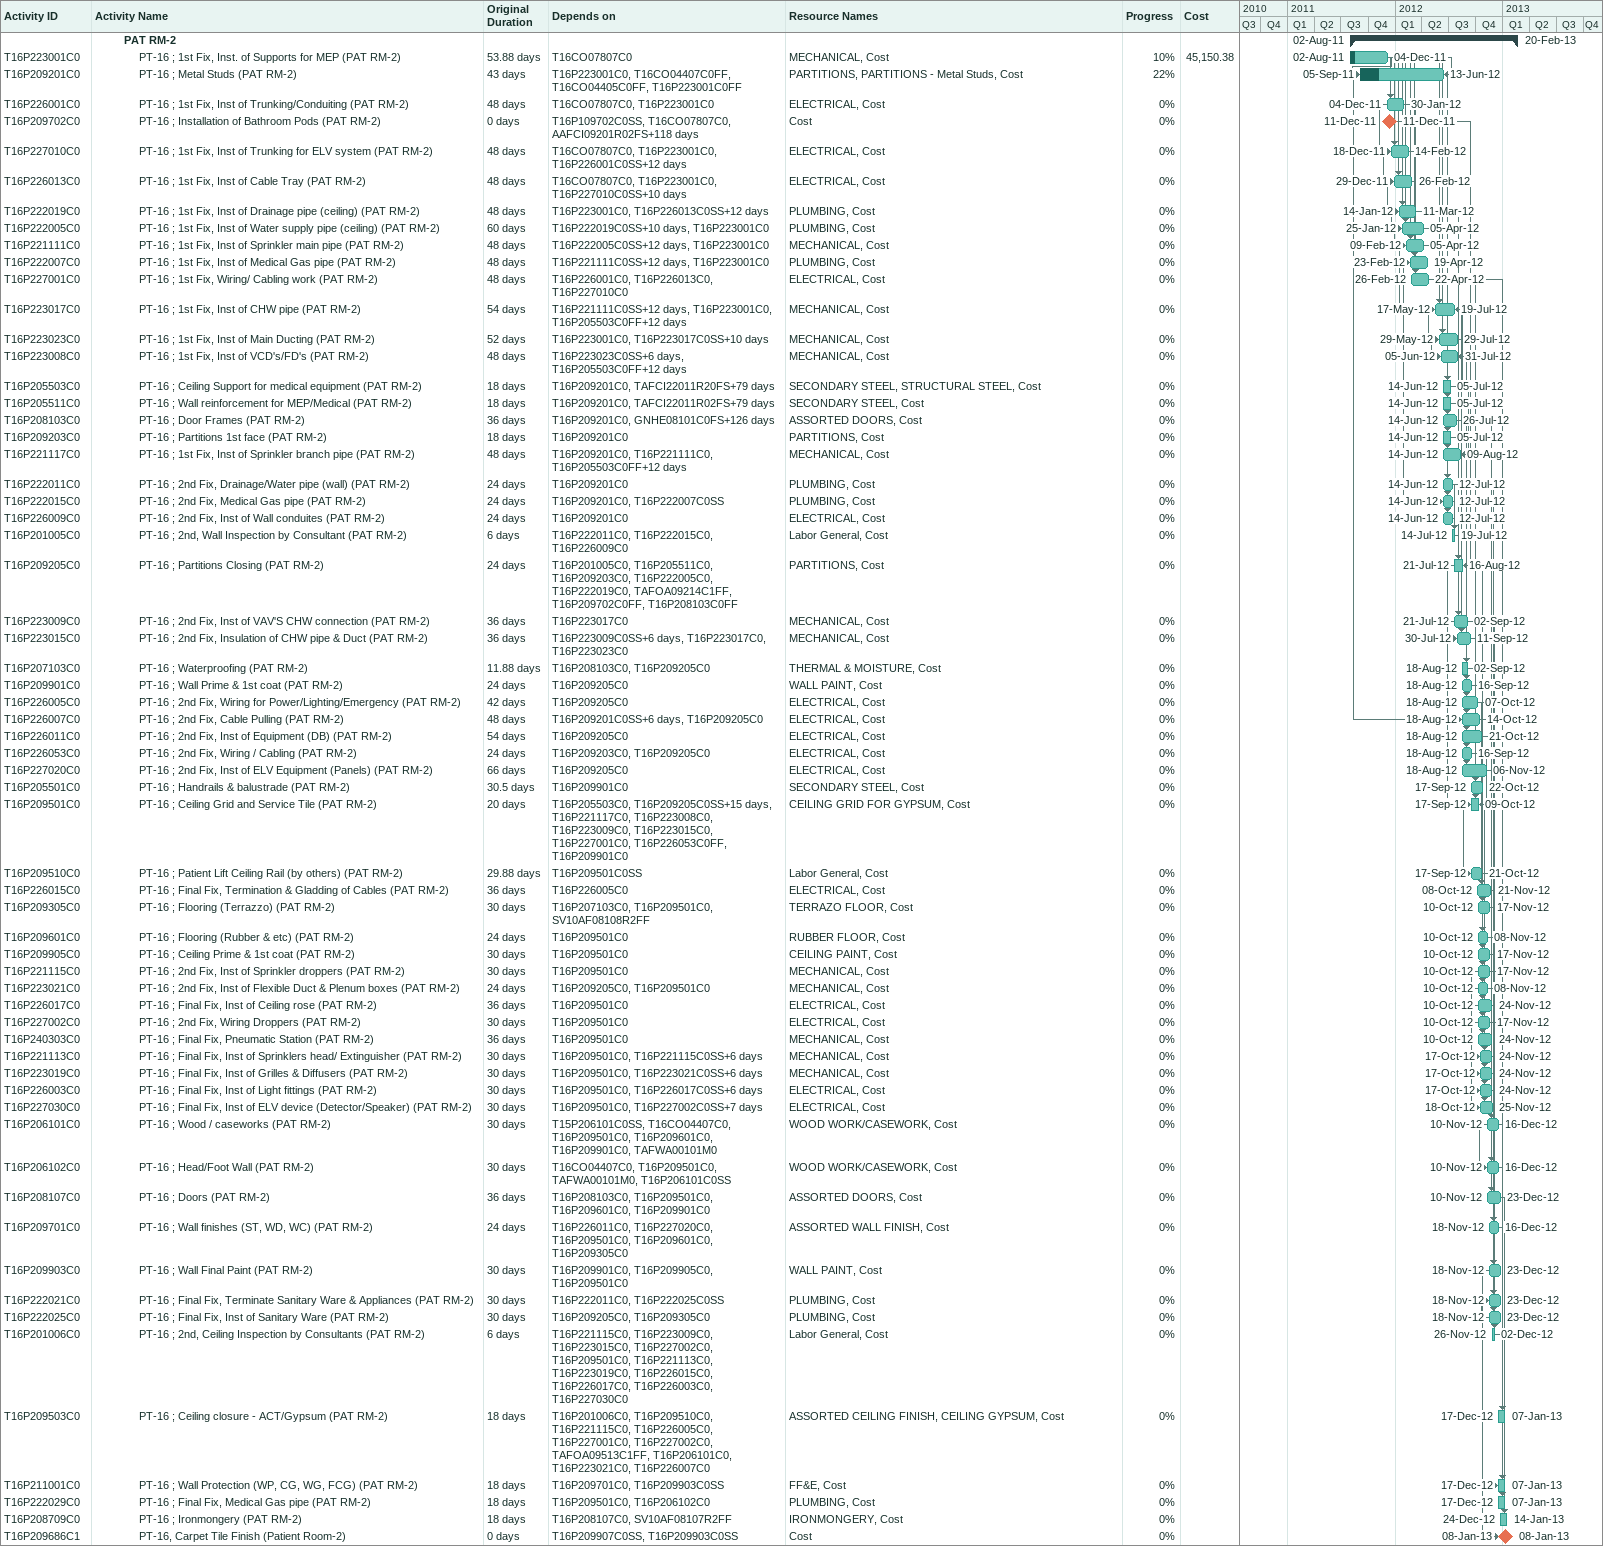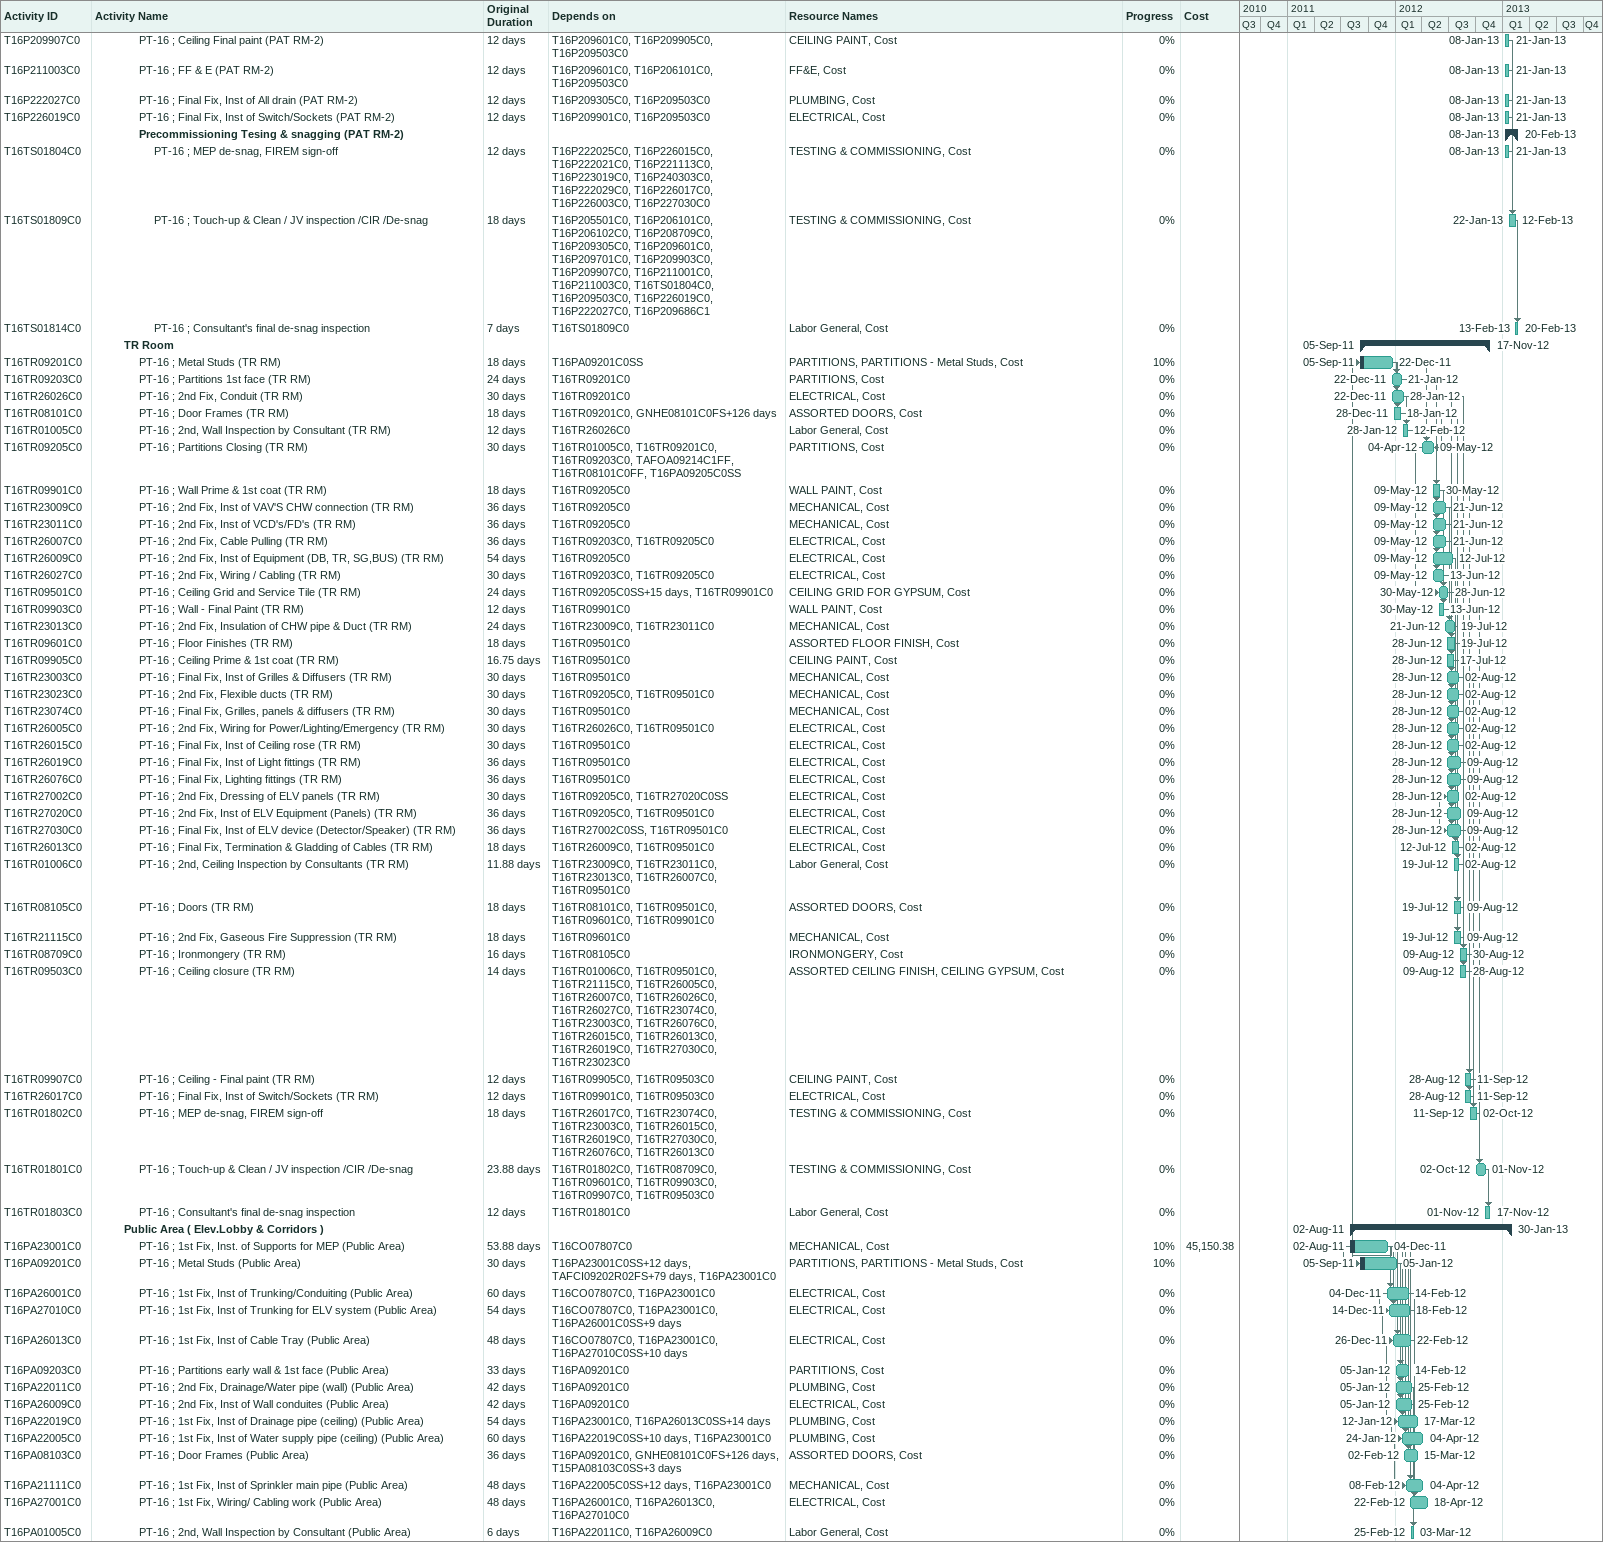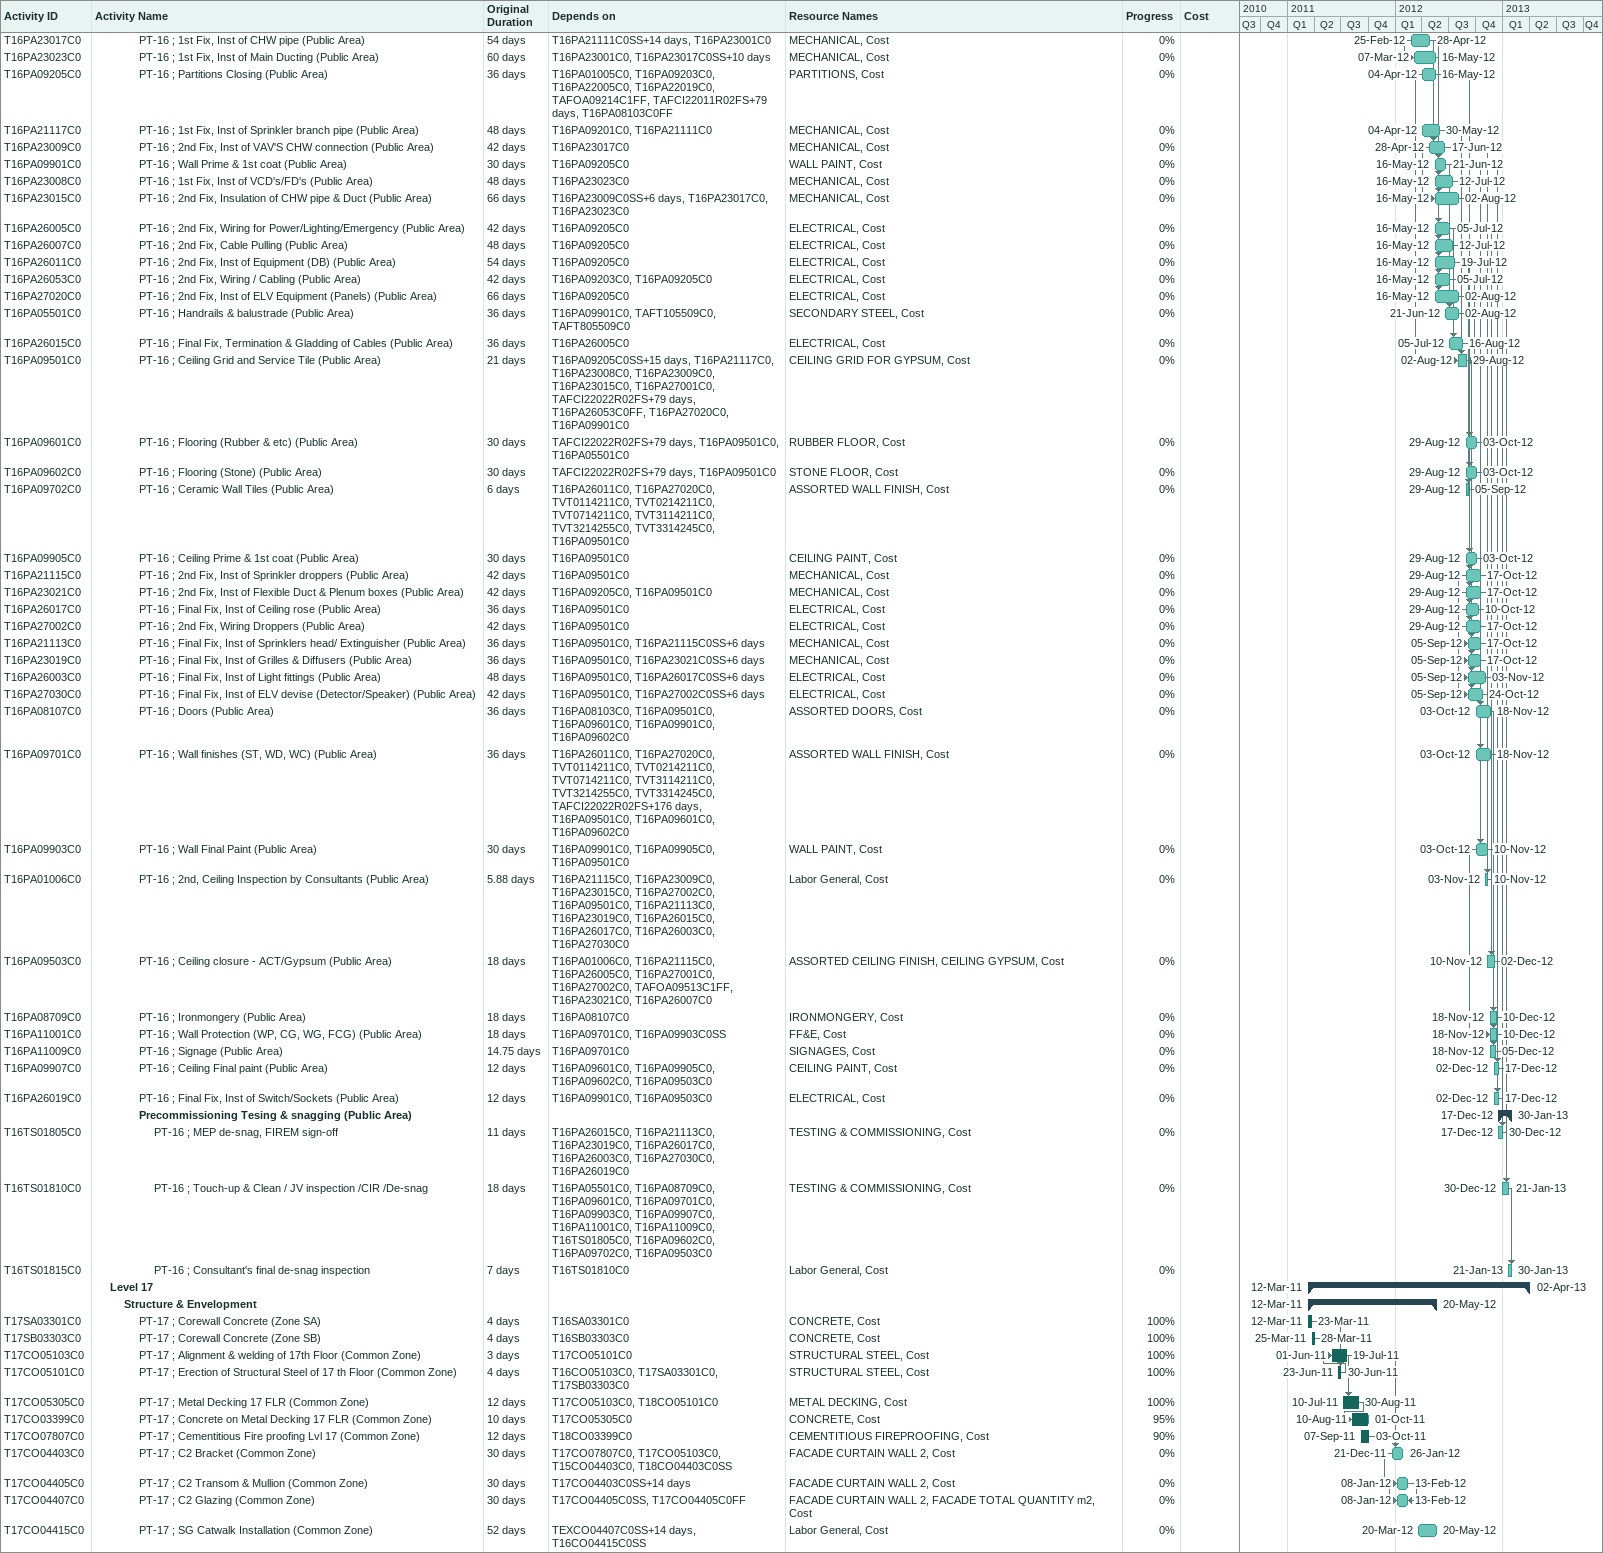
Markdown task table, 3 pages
| ID | Level | Task | Original duration | Start | Finish | Predecessors | Resources | % complete | Cost |
|---|---|---|---|---|---|---|---|---|---|
|  | 3 | **PAT RM-2** |  | 2011-08-02 | 2013-02-20 |  |  |  |  |
| T16P223001C0 | 4 | PT-16 ; 1st Fix, Inst. of Supports for MEP (PAT RM-2) | 53.88d | 2011-08-02 | 2011-12-04 | T16CO07807C0 | MECHANICAL, Cost | 10 | 45150.38 |
| T16P209201C0 | 4 | PT-16 ; Metal Studs (PAT RM-2) | 43d | 2011-09-05 | 2012-06-13 | T16P223001C0, T16CO04407C0FF, T16CO04405C0FF, T16P223001C0FF | PARTITIONS, PARTITIONS - Metal Studs, Cost | 22 |  |
| T16P226001C0 | 4 | PT-16 ; 1st Fix, Inst of Trunking/Conduiting (PAT RM-2) | 48d | 2011-12-04 | 2012-01-30 | T16CO07807C0, T16P223001C0 | ELECTRICAL, Cost | 0 |  |
| T16P209702C0 | 4 | PT-16 ; Installation of Bathroom Pods (PAT RM-2) | 0d | 2011-12-11 | 2011-12-11 | T16P109702C0SS, T16CO07807C0, AAFCI09201R02FS+118d | Cost | 0 |  |
| T16P227010C0 | 4 | PT-16 ; 1st Fix, Inst of Trunking for ELV system (PAT RM-2) | 48d | 2011-12-18 | 2012-02-14 | T16CO07807C0, T16P223001C0, T16P226001C0SS+12d | ELECTRICAL, Cost | 0 |  |
| T16P226013C0 | 4 | PT-16 ; 1st Fix, Inst of Cable Tray (PAT RM-2) | 48d | 2011-12-29 | 2012-02-26 | T16CO07807C0, T16P223001C0, T16P227010C0SS+10d | ELECTRICAL, Cost | 0 |  |
| T16P222019C0 | 4 | PT-16 ; 1st Fix, Inst of Drainage pipe (ceiling) (PAT RM-2) | 48d | 2012-01-14 | 2012-03-11 | T16P223001C0, T16P226013C0SS+12d | PLUMBING, Cost | 0 |  |
| T16P222005C0 | 4 | PT-16 ; 1st Fix, Inst of Water supply pipe (ceiling) (PAT RM-2) | 60d | 2012-01-25 | 2012-04-05 | T16P222019C0SS+10d, T16P223001C0 | PLUMBING, Cost | 0 |  |
| T16P221111C0 | 4 | PT-16 ; 1st Fix, Inst of Sprinkler main pipe (PAT RM-2) | 48d | 2012-02-09 | 2012-04-05 | T16P222005C0SS+12d, T16P223001C0 | MECHANICAL, Cost | 0 |  |
| T16P222007C0 | 4 | PT-16 ; 1st Fix, Inst of Medical Gas pipe (PAT RM-2) | 48d | 2012-02-23 | 2012-04-19 | T16P221111C0SS+12d, T16P223001C0 | PLUMBING, Cost | 0 |  |
| T16P227001C0 | 4 | PT-16 ; 1st Fix, Wiring/ Cabling work (PAT RM-2) | 48d | 2012-02-26 | 2012-04-22 | T16P226001C0, T16P226013C0, T16P227010C0 | ELECTRICAL, Cost | 0 |  |
| T16P223017C0 | 4 | PT-16 ; 1st Fix, Inst of CHW pipe (PAT RM-2) | 54d | 2012-05-17 | 2012-07-19 | T16P221111C0SS+12d, T16P223001C0, T16P205503C0FF+12d | MECHANICAL, Cost | 0 |  |
| T16P223023C0 | 4 | PT-16 ; 1st Fix, Inst of Main Ducting (PAT RM-2) | 52d | 2012-05-29 | 2012-07-29 | T16P223001C0, T16P223017C0SS+10d | MECHANICAL, Cost | 0 |  |
| T16P223008C0 | 4 | PT-16 ; 1st Fix, Inst of VCD's/FD's (PAT RM-2) | 48d | 2012-06-05 | 2012-07-31 | T16P223023C0SS+6d, T16P205503C0FF+12d | MECHANICAL, Cost | 0 |  |
| T16P205503C0 | 4 | PT-16 ; Ceiling Support for medical equipment (PAT RM-2) | 18d | 2012-06-14 | 2012-07-05 | T16P209201C0, TAFCI22011R20FS+79d | SECONDARY STEEL, STRUCTURAL STEEL, Cost | 0 |  |
| T16P205511C0 | 4 | PT-16 ; Wall reinforcement for MEP/Medical (PAT RM-2) | 18d | 2012-06-14 | 2012-07-05 | T16P209201C0, TAFCI22011R02FS+79d | SECONDARY STEEL, Cost | 0 |  |
| T16P208103C0 | 4 | PT-16 ; Door Frames (PAT RM-2) | 36d | 2012-06-14 | 2012-07-26 | T16P209201C0, GNHE08101C0FS+126d | ASSORTED DOORS, Cost | 0 |  |
| T16P209203C0 | 4 | PT-16 ; Partitions 1st face (PAT RM-2) | 18d | 2012-06-14 | 2012-07-05 | T16P209201C0 | PARTITIONS, Cost | 0 |  |
| T16P221117C0 | 4 | PT-16 ; 1st Fix, Inst of Sprinkler branch pipe (PAT RM-2) | 48d | 2012-06-14 | 2012-08-09 | T16P209201C0, T16P221111C0, T16P205503C0FF+12d | MECHANICAL, Cost | 0 |  |
| T16P222011C0 | 4 | PT-16 ; 2nd Fix, Drainage/Water pipe (wall) (PAT RM-2) | 24d | 2012-06-14 | 2012-07-12 | T16P209201C0 | PLUMBING, Cost | 0 |  |
| T16P222015C0 | 4 | PT-16 ; 2nd Fix, Medical Gas pipe (PAT RM-2) | 24d | 2012-06-14 | 2012-07-12 | T16P209201C0, T16P222007C0SS | PLUMBING, Cost | 0 |  |
| T16P226009C0 | 4 | PT-16 ; 2nd Fix, Inst of Wall conduites (PAT RM-2) | 24d | 2012-06-14 | 2012-07-12 | T16P209201C0 | ELECTRICAL, Cost | 0 |  |
| T16P201005C0 | 4 | PT-16 ; 2nd, Wall Inspection by Consultant (PAT RM-2) | 6d | 2012-07-14 | 2012-07-19 | T16P222011C0, T16P222015C0, T16P226009C0 | Labor General, Cost | 0 |  |
| T16P209205C0 | 4 | PT-16 ; Partitions Closing (PAT RM-2) | 24d | 2012-07-21 | 2012-08-16 | T16P201005C0, T16P205511C0, T16P209203C0, T16P222005C0, T16P222019C0, TAFOA09214C1FF, T16P209702C0FF, T16P208103C0FF | PARTITIONS, Cost | 0 |  |
| T16P223009C0 | 4 | PT-16 ; 2nd Fix, Inst of VAV'S CHW connection (PAT RM-2) | 36d | 2012-07-21 | 2012-09-02 | T16P223017C0 | MECHANICAL, Cost | 0 |  |
| T16P223015C0 | 4 | PT-16 ; 2nd Fix, Insulation of CHW pipe & Duct (PAT RM-2) | 36d | 2012-07-30 | 2012-09-11 | T16P223009C0SS+6d, T16P223017C0, T16P223023C0 | MECHANICAL, Cost | 0 |  |
| T16P207103C0 | 4 | PT-16 ; Waterproofing (PAT RM-2) | 11.88d | 2012-08-18 | 2012-09-02 | T16P208103C0, T16P209205C0 | THERMAL & MOISTURE, Cost | 0 |  |
| T16P209901C0 | 4 | PT-16 ; Wall Prime & 1st coat (PAT RM-2) | 24d | 2012-08-18 | 2012-09-16 | T16P209205C0 | WALL PAINT, Cost | 0 |  |
| T16P226005C0 | 4 | PT-16 ; 2nd Fix, Wiring for Power/Lighting/Emergency (PAT RM-2) | 42d | 2012-08-18 | 2012-10-07 | T16P209205C0 | ELECTRICAL, Cost | 0 |  |
| T16P226007C0 | 4 | PT-16 ; 2nd Fix, Cable Pulling (PAT RM-2) | 48d | 2012-08-18 | 2012-10-14 | T16P209201C0SS+6d, T16P209205C0 | ELECTRICAL, Cost | 0 |  |
| T16P226011C0 | 4 | PT-16 ; 2nd Fix, Inst of Equipment (DB) (PAT RM-2) | 54d | 2012-08-18 | 2012-10-21 | T16P209205C0 | ELECTRICAL, Cost | 0 |  |
| T16P226053C0 | 4 | PT-16 ; 2nd Fix, Wiring / Cabling (PAT RM-2) | 24d | 2012-08-18 | 2012-09-16 | T16P209203C0, T16P209205C0 | ELECTRICAL, Cost | 0 |  |
| T16P227020C0 | 4 | PT-16 ; 2nd Fix, Inst of ELV Equipment (Panels) (PAT RM-2) | 66d | 2012-08-18 | 2012-11-06 | T16P209205C0 | ELECTRICAL, Cost | 0 |  |
| T16P205501C0 | 4 | PT-16 ; Handrails & balustrade (PAT RM-2) | 30.5d | 2012-09-17 | 2012-10-22 | T16P209901C0 | SECONDARY STEEL, Cost | 0 |  |
| T16P209501C0 | 4 | PT-16 ; Ceiling Grid and Service Tile (PAT RM-2) | 20d | 2012-09-17 | 2012-10-09 | T16P205503C0, T16P209205C0SS+15d, T16P221117C0, T16P223008C0, T16P223009C0, T16P223015C0, T16P227001C0, T16P226053C0FF, T16P209901C0 | CEILING GRID FOR GYPSUM, Cost | 0 |  |
| T16P209510C0 | 4 | PT-16 ; Patient Lift Ceiling Rail (by others) (PAT RM-2) | 29.88d | 2012-09-17 | 2012-10-21 | T16P209501C0SS | Labor General, Cost | 0 |  |
| T16P226015C0 | 4 | PT-16 ; Final Fix, Termination & Gladding of Cables (PAT RM-2) | 36d | 2012-10-08 | 2012-11-21 | T16P226005C0 | ELECTRICAL, Cost | 0 |  |
| T16P209305C0 | 4 | PT-16 ; Flooring (Terrazzo) (PAT RM-2) | 30d | 2012-10-10 | 2012-11-17 | T16P207103C0, T16P209501C0, SV10AF08108R2FF | TERRAZO FLOOR, Cost | 0 |  |
| T16P209601C0 | 4 | PT-16 ; Flooring (Rubber & etc) (PAT RM-2) | 24d | 2012-10-10 | 2012-11-08 | T16P209501C0 | RUBBER FLOOR, Cost | 0 |  |
| T16P209905C0 | 4 | PT-16 ; Ceiling Prime & 1st coat (PAT RM-2) | 30d | 2012-10-10 | 2012-11-17 | T16P209501C0 | CEILING PAINT, Cost | 0 |  |
| T16P221115C0 | 4 | PT-16 ; 2nd Fix, Inst of Sprinkler droppers (PAT RM-2) | 30d | 2012-10-10 | 2012-11-17 | T16P209501C0 | MECHANICAL, Cost | 0 |  |
| T16P223021C0 | 4 | PT-16 ; 2nd Fix, Inst of Flexible Duct & Plenum boxes (PAT RM-2) | 24d | 2012-10-10 | 2012-11-08 | T16P209205C0, T16P209501C0 | MECHANICAL, Cost | 0 |  |
| T16P226017C0 | 4 | PT-16 ; Final Fix, Inst of Ceiling rose (PAT RM-2) | 36d | 2012-10-10 | 2012-11-24 | T16P209501C0 | ELECTRICAL, Cost | 0 |  |
| T16P227002C0 | 4 | PT-16 ; 2nd Fix, Wiring Droppers (PAT RM-2) | 30d | 2012-10-10 | 2012-11-17 | T16P209501C0 | ELECTRICAL, Cost | 0 |  |
| T16P240303C0 | 4 | PT-16 ; Final Fix, Pneumatic Station (PAT RM-2) | 36d | 2012-10-10 | 2012-11-24 | T16P209501C0 | MECHANICAL, Cost | 0 |  |
| T16P221113C0 | 4 | PT-16 ; Final Fix, Inst of Sprinklers head/ Extinguisher (PAT RM-2) | 30d | 2012-10-17 | 2012-11-24 | T16P209501C0, T16P221115C0SS+6d | MECHANICAL, Cost | 0 |  |
| T16P223019C0 | 4 | PT-16 ; Final Fix, Inst of Grilles & Diffusers (PAT RM-2) | 30d | 2012-10-17 | 2012-11-24 | T16P209501C0, T16P223021C0SS+6d | MECHANICAL, Cost | 0 |  |
| T16P226003C0 | 4 | PT-16 ; Final Fix, Inst of Light fittings (PAT RM-2) | 30d | 2012-10-17 | 2012-11-24 | T16P209501C0, T16P226017C0SS+6d | ELECTRICAL, Cost | 0 |  |
| T16P227030C0 | 4 | PT-16 ; Final Fix, Inst of ELV device (Detector/Speaker) (PAT RM-2) | 30d | 2012-10-18 | 2012-11-25 | T16P209501C0, T16P227002C0SS+7d | ELECTRICAL, Cost | 0 |  |
| T16P206101C0 | 4 | PT-16 ; Wood / caseworks (PAT RM-2) | 30d | 2012-11-10 | 2012-12-16 | T15P206101C0SS, T16CO04407C0, T16P209501C0, T16P209601C0, T16P209901C0, TAFWA00101M0 | WOOD WORK/CASEWORK, Cost | 0 |  |
| T16P206102C0 | 4 | PT-16 ; Head/Foot Wall (PAT RM-2) | 30d | 2012-11-10 | 2012-12-16 | T16CO04407C0, T16P209501C0, TAFWA00101M0, T16P206101C0SS | WOOD WORK/CASEWORK, Cost | 0 |  |
| T16P208107C0 | 4 | PT-16 ; Doors (PAT RM-2) | 36d | 2012-11-10 | 2012-12-23 | T16P208103C0, T16P209501C0, T16P209601C0, T16P209901C0 | ASSORTED DOORS, Cost | 0 |  |
| T16P209701C0 | 4 | PT-16 ; Wall finishes (ST, WD, WC) (PAT RM-2) | 24d | 2012-11-18 | 2012-12-16 | T16P226011C0, T16P227020C0, T16P209501C0, T16P209601C0, T16P209305C0 | ASSORTED WALL FINISH, Cost | 0 |  |
| T16P209903C0 | 4 | PT-16 ; Wall Final Paint (PAT RM-2) | 30d | 2012-11-18 | 2012-12-23 | T16P209901C0, T16P209905C0, T16P209501C0 | WALL PAINT, Cost | 0 |  |
| T16P222021C0 | 4 | PT-16 ; Final Fix, Terminate Sanitary Ware & Appliances (PAT RM-2) | 30d | 2012-11-18 | 2012-12-23 | T16P222011C0, T16P222025C0SS | PLUMBING, Cost | 0 |  |
| T16P222025C0 | 4 | PT-16 ; Final Fix, Inst of Sanitary Ware (PAT RM-2) | 30d | 2012-11-18 | 2012-12-23 | T16P209205C0, T16P209305C0 | PLUMBING, Cost | 0 |  |
| T16P201006C0 | 4 | PT-16 ; 2nd, Ceiling Inspection by Consultants (PAT RM-2) | 6d | 2012-11-26 | 2012-12-02 | T16P221115C0, T16P223009C0, T16P223015C0, T16P227002C0, T16P209501C0, T16P221113C0, T16P223019C0, T16P226015C0, T16P226017C0, T16P226003C0, T16P227030C0 | Labor General, Cost | 0 |  |
| T16P209503C0 | 4 | PT-16 ; Ceiling closure - ACT/Gypsum (PAT RM-2) | 18d | 2012-12-17 | 2013-01-07 | T16P201006C0, T16P209510C0, T16P221115C0, T16P226005C0, T16P227001C0, T16P227002C0, TAFOA09513C1FF, T16P206101C0, T16P223021C0, T16P226007C0 | ASSORTED CEILING FINISH, CEILING GYPSUM, Cost | 0 |  |
| T16P211001C0 | 4 | PT-16 ; Wall Protection (WP, CG, WG, FCG) (PAT RM-2) | 18d | 2012-12-17 | 2013-01-07 | T16P209701C0, T16P209903C0SS | FF&E, Cost | 0 |  |
| T16P222029C0 | 4 | PT-16 ; Final Fix, Medical Gas pipe (PAT RM-2) | 18d | 2012-12-17 | 2013-01-07 | T16P209501C0, T16P206102C0 | PLUMBING, Cost | 0 |  |
| T16P208709C0 | 4 | PT-16 ; Ironmongery (PAT RM-2) | 18d | 2012-12-24 | 2013-01-14 | T16P208107C0, SV10AF08107R2FF | IRONMONGERY, Cost | 0 |  |
| T16P209686C1 | 4 | PT-16, Carpet Tile Finish (Patient Room-2) | 0d | 2013-01-08 | 2013-01-08 | T16P209907C0SS, T16P209903C0SS | Cost | 0 |  |
| T16P209907C0 | 4 | PT-16 ; Ceiling Final paint (PAT RM-2) | 12d | 2013-01-08 | 2013-01-21 | T16P209601C0, T16P209905C0, T16P209503C0 | CEILING PAINT, Cost | 0 |  |
| T16P211003C0 | 4 | PT-16 ; FF & E (PAT RM-2) | 12d | 2013-01-08 | 2013-01-21 | T16P209601C0, T16P206101C0, T16P209503C0 | FF&E, Cost | 0 |  |
| T16P222027C0 | 4 | PT-16 ; Final Fix, Inst of All drain (PAT RM-2) | 12d | 2013-01-08 | 2013-01-21 | T16P209305C0, T16P209503C0 | PLUMBING, Cost | 0 |  |
| T16P226019C0 | 4 | PT-16 ; Final Fix, Inst of Switch/Sockets (PAT RM-2) | 12d | 2013-01-08 | 2013-01-21 | T16P209901C0, T16P209503C0 | ELECTRICAL, Cost | 0 |  |
|  | 4 | **Precommissioning Tesing & snagging (PAT RM-2)** |  | 2013-01-08 | 2013-02-20 |  |  |  |  |
| T16TS01804C0 | 5 | PT-16 ; MEP de-snag, FIREM sign-off | 12d | 2013-01-08 | 2013-01-21 | T16P222025C0, T16P226015C0, T16P222021C0, T16P221113C0, T16P223019C0, T16P240303C0, T16P222029C0, T16P226017C0, T16P226003C0, T16P227030C0 | TESTING & COMMISSIONING, Cost | 0 |  |
| T16TS01809C0 | 5 | PT-16 ; Touch-up & Clean / JV inspection /CIR /De-snag | 18d | 2013-01-22 | 2013-02-12 | T16P205501C0, T16P206101C0, T16P206102C0, T16P208709C0, T16P209305C0, T16P209601C0, T16P209701C0, T16P209903C0, T16P209907C0, T16P211001C0, T16P211003C0, T16TS01804C0, T16P209503C0, T16P226019C0, T16P222027C0, T16P209686C1 | TESTING & COMMISSIONING, Cost | 0 |  |
| T16TS01814C0 | 5 | PT-16 ; Consultant's final de-snag inspection | 7d | 2013-02-13 | 2013-02-20 | T16TS01809C0 | Labor General, Cost | 0 |  |
|  | 3 | **TR Room** |  | 2011-09-05 | 2012-11-17 |  |  |  |  |
| T16TR09201C0 | 4 | PT-16 ; Metal Studs (TR RM) | 18d | 2011-09-05 | 2011-12-22 | T16PA09201C0SS | PARTITIONS, PARTITIONS - Metal Studs, Cost | 10 |  |
| T16TR09203C0 | 4 | PT-16 ; Partitions 1st face (TR RM) | 24d | 2011-12-22 | 2012-01-21 | T16TR09201C0 | PARTITIONS, Cost | 0 |  |
| T16TR26026C0 | 4 | PT-16 ; 2nd Fix, Conduit (TR RM) | 30d | 2011-12-22 | 2012-01-28 | T16TR09201C0 | ELECTRICAL, Cost | 0 |  |
| T16TR08101C0 | 4 | PT-16 ; Door Frames (TR RM) | 18d | 2011-12-28 | 2012-01-18 | T16TR09201C0, GNHE08101C0FS+126d | ASSORTED DOORS, Cost | 0 |  |
| T16TR01005C0 | 4 | PT-16 ; 2nd, Wall Inspection by Consultant (TR RM) | 12d | 2012-01-28 | 2012-02-12 | T16TR26026C0 | Labor General, Cost | 0 |  |
| T16TR09205C0 | 4 | PT-16 ; Partitions Closing (TR RM) | 30d | 2012-04-04 | 2012-05-09 | T16TR01005C0, T16TR09201C0, T16TR09203C0, TAFOA09214C1FF, T16TR08101C0FF, T16PA09205C0SS | PARTITIONS, Cost | 0 |  |
| T16TR09901C0 | 4 | PT-16 ; Wall Prime & 1st coat (TR RM) | 18d | 2012-05-09 | 2012-05-30 | T16TR09205C0 | WALL PAINT, Cost | 0 |  |
| T16TR23009C0 | 4 | PT-16 ; 2nd Fix, Inst of VAV'S CHW connection (TR RM) | 36d | 2012-05-09 | 2012-06-21 | T16TR09205C0 | MECHANICAL, Cost | 0 |  |
| T16TR23011C0 | 4 | PT-16 ; 2nd Fix, Inst of VCD's/FD's (TR RM) | 36d | 2012-05-09 | 2012-06-21 | T16TR09205C0 | MECHANICAL, Cost | 0 |  |
| T16TR26007C0 | 4 | PT-16 ; 2nd Fix, Cable Pulling (TR RM) | 36d | 2012-05-09 | 2012-06-21 | T16TR09203C0, T16TR09205C0 | ELECTRICAL, Cost | 0 |  |
| T16TR26009C0 | 4 | PT-16 ; 2nd Fix, Inst of Equipment (DB, TR, SG,BUS) (TR RM) | 54d | 2012-05-09 | 2012-07-12 | T16TR09205C0 | ELECTRICAL, Cost | 0 |  |
| T16TR26027C0 | 4 | PT-16 ; 2nd Fix, Wiring / Cabling (TR RM) | 30d | 2012-05-09 | 2012-06-13 | T16TR09203C0, T16TR09205C0 | ELECTRICAL, Cost | 0 |  |
| T16TR09501C0 | 4 | PT-16 ; Ceiling Grid and Service Tile (TR RM) | 24d | 2012-05-30 | 2012-06-28 | T16TR09205C0SS+15d, T16TR09901C0 | CEILING GRID FOR GYPSUM, Cost | 0 |  |
| T16TR09903C0 | 4 | PT-16 ; Wall - Final Paint (TR RM) | 12d | 2012-05-30 | 2012-06-13 | T16TR09901C0 | WALL PAINT, Cost | 0 |  |
| T16TR23013C0 | 4 | PT-16 ; 2nd Fix, Insulation of CHW pipe & Duct (TR RM) | 24d | 2012-06-21 | 2012-07-19 | T16TR23009C0, T16TR23011C0 | MECHANICAL, Cost | 0 |  |
| T16TR09601C0 | 4 | PT-16 ; Floor Finishes (TR RM) | 18d | 2012-06-28 | 2012-07-19 | T16TR09501C0 | ASSORTED FLOOR FINISH, Cost | 0 |  |
| T16TR09905C0 | 4 | PT-16 ; Ceiling Prime & 1st coat (TR RM) | 16.75d | 2012-06-28 | 2012-07-17 | T16TR09501C0 | CEILING PAINT, Cost | 0 |  |
| T16TR23003C0 | 4 | PT-16 ; Final Fix, Inst of Grilles & Diffusers (TR RM) | 30d | 2012-06-28 | 2012-08-02 | T16TR09501C0 | MECHANICAL, Cost | 0 |  |
| T16TR23023C0 | 4 | PT-16 ; 2nd Fix, Flexible ducts (TR RM) | 30d | 2012-06-28 | 2012-08-02 | T16TR09205C0, T16TR09501C0 | MECHANICAL, Cost | 0 |  |
| T16TR23074C0 | 4 | PT-16 ; Final Fix, Grilles, panels & diffusers (TR RM) | 30d | 2012-06-28 | 2012-08-02 | T16TR09501C0 | MECHANICAL, Cost | 0 |  |
| T16TR26005C0 | 4 | PT-16 ; 2nd Fix, Wiring for Power/Lighting/Emergency (TR RM) | 30d | 2012-06-28 | 2012-08-02 | T16TR26026C0, T16TR09501C0 | ELECTRICAL, Cost | 0 |  |
| T16TR26015C0 | 4 | PT-16 ; Final Fix, Inst of Ceiling rose (TR RM) | 30d | 2012-06-28 | 2012-08-02 | T16TR09501C0 | ELECTRICAL, Cost | 0 |  |
| T16TR26019C0 | 4 | PT-16 ; Final Fix, Inst of Light fittings (TR RM) | 36d | 2012-06-28 | 2012-08-09 | T16TR09501C0 | ELECTRICAL, Cost | 0 |  |
| T16TR26076C0 | 4 | PT-16 ; Final Fix, Lighting fittings (TR RM) | 36d | 2012-06-28 | 2012-08-09 | T16TR09501C0 | ELECTRICAL, Cost | 0 |  |
| T16TR27002C0 | 4 | PT-16 ; 2nd Fix, Dressing of ELV panels (TR RM) | 30d | 2012-06-28 | 2012-08-02 | T16TR09205C0, T16TR27020C0SS | ELECTRICAL, Cost | 0 |  |
| T16TR27020C0 | 4 | PT-16 ; 2nd Fix, Inst of ELV Equipment (Panels) (TR RM) | 36d | 2012-06-28 | 2012-08-09 | T16TR09205C0, T16TR09501C0 | ELECTRICAL, Cost | 0 |  |
| T16TR27030C0 | 4 | PT-16 ; Final Fix, Inst of ELV device (Detector/Speaker) (TR RM) | 36d | 2012-06-28 | 2012-08-09 | T16TR27002C0SS, T16TR09501C0 | ELECTRICAL, Cost | 0 |  |
| T16TR26013C0 | 4 | PT-16 ; Final Fix, Termination & Gladding of Cables (TR RM) | 18d | 2012-07-12 | 2012-08-02 | T16TR26009C0, T16TR09501C0 | ELECTRICAL, Cost | 0 |  |
| T16TR01006C0 | 4 | PT-16 ; 2nd, Ceiling Inspection by Consultants (TR RM) | 11.88d | 2012-07-19 | 2012-08-02 | T16TR23009C0, T16TR23011C0, T16TR23013C0, T16TR26007C0, T16TR09501C0 | Labor General, Cost | 0 |  |
| T16TR08105C0 | 4 | PT-16 ; Doors (TR RM) | 18d | 2012-07-19 | 2012-08-09 | T16TR08101C0, T16TR09501C0, T16TR09601C0, T16TR09901C0 | ASSORTED DOORS, Cost | 0 |  |
| T16TR21115C0 | 4 | PT-16 ; 2nd Fix, Gaseous Fire Suppression (TR RM) | 18d | 2012-07-19 | 2012-08-09 | T16TR09601C0 | MECHANICAL, Cost | 0 |  |
| T16TR08709C0 | 4 | PT-16 ; Ironmongery (TR RM) | 16d | 2012-08-09 | 2012-08-30 | T16TR08105C0 | IRONMONGERY, Cost | 0 |  |
| T16TR09503C0 | 4 | PT-16 ; Ceiling closure (TR RM) | 14d | 2012-08-09 | 2012-08-28 | T16TR01006C0, T16TR09501C0, T16TR21115C0, T16TR26005C0, T16TR26007C0, T16TR26026C0, T16TR26027C0, T16TR23074C0, T16TR23003C0, T16TR26076C0, T16TR26015C0, T16TR26013C0, T16TR26019C0, T16TR27030C0, T16TR23023C0 | ASSORTED CEILING FINISH, CEILING GYPSUM, Cost | 0 |  |
| T16TR09907C0 | 4 | PT-16 ; Ceiling - Final paint (TR RM) | 12d | 2012-08-28 | 2012-09-11 | T16TR09905C0, T16TR09503C0 | CEILING PAINT, Cost | 0 |  |
| T16TR26017C0 | 4 | PT-16 ; Final Fix, Inst of Switch/Sockets (TR RM) | 12d | 2012-08-28 | 2012-09-11 | T16TR09901C0, T16TR09503C0 | ELECTRICAL, Cost | 0 |  |
| T16TR01802C0 | 4 | PT-16 ; MEP de-snag, FIREM sign-off | 18d | 2012-09-11 | 2012-10-02 | T16TR26017C0, T16TR23074C0, T16TR23003C0, T16TR26015C0, T16TR26019C0, T16TR27030C0, T16TR26076C0, T16TR26013C0 | TESTING & COMMISSIONING, Cost | 0 |  |
| T16TR01801C0 | 4 | PT-16 ; Touch-up & Clean / JV inspection /CIR /De-snag | 23.88d | 2012-10-02 | 2012-11-01 | T16TR01802C0, T16TR08709C0, T16TR09601C0, T16TR09903C0, T16TR09907C0, T16TR09503C0 | TESTING & COMMISSIONING, Cost | 0 |  |
| T16TR01803C0 | 4 | PT-16 ; Consultant's final de-snag inspection | 12d | 2012-11-01 | 2012-11-17 | T16TR01801C0 | Labor General, Cost | 0 |  |
|  | 3 | **Public Area ( Elev.Lobby & Corridors )** |  | 2011-08-02 | 2013-01-30 |  |  |  |  |
| T16PA23001C0 | 4 | PT-16 ; 1st Fix, Inst. of Supports for MEP (Public Area) | 53.88d | 2011-08-02 | 2011-12-04 | T16CO07807C0 | MECHANICAL, Cost | 10 | 45150.38 |
| T16PA09201C0 | 4 | PT-16 ; Metal Studs (Public Area) | 30d | 2011-09-05 | 2012-01-05 | T16PA23001C0SS+12d, TAFCI09202R02FS+79d, T16PA23001C0 | PARTITIONS, PARTITIONS - Metal Studs, Cost | 10 |  |
| T16PA26001C0 | 4 | PT-16 ; 1st Fix, Inst of Trunking/Conduiting (Public Area) | 60d | 2011-12-04 | 2012-02-14 | T16CO07807C0, T16PA23001C0 | ELECTRICAL, Cost | 0 |  |
| T16PA27010C0 | 4 | PT-16 ; 1st Fix, Inst of Trunking for ELV system (Public Area) | 54d | 2011-12-14 | 2012-02-18 | T16CO07807C0, T16PA23001C0, T16PA26001C0SS+9d | ELECTRICAL, Cost | 0 |  |
| T16PA26013C0 | 4 | PT-16 ; 1st Fix, Inst of Cable Tray (Public Area) | 48d | 2011-12-26 | 2012-02-22 | T16CO07807C0, T16PA23001C0, T16PA27010C0SS+10d | ELECTRICAL, Cost | 0 |  |
| T16PA09203C0 | 4 | PT-16 ; Partitions early wall & 1st face (Public Area) | 33d | 2012-01-05 | 2012-02-14 | T16PA09201C0 | PARTITIONS, Cost | 0 |  |
| T16PA22011C0 | 4 | PT-16 ; 2nd Fix, Drainage/Water pipe (wall) (Public Area) | 42d | 2012-01-05 | 2012-02-25 | T16PA09201C0 | PLUMBING, Cost | 0 |  |
| T16PA26009C0 | 4 | PT-16 ; 2nd Fix, Inst of Wall conduites (Public Area) | 42d | 2012-01-05 | 2012-02-25 | T16PA09201C0 | ELECTRICAL, Cost | 0 |  |
| T16PA22019C0 | 4 | PT-16 ; 1st Fix, Inst of Drainage pipe (ceiling) (Public Area) | 54d | 2012-01-12 | 2012-03-17 | T16PA23001C0, T16PA26013C0SS+14d | PLUMBING, Cost | 0 |  |
| T16PA22005C0 | 4 | PT-16 ; 1st Fix, Inst of Water supply pipe (ceiling) (Public Area) | 60d | 2012-01-24 | 2012-04-04 | T16PA22019C0SS+10d, T16PA23001C0 | PLUMBING, Cost | 0 |  |
| T16PA08103C0 | 4 | PT-16 ; Door Frames (Public Area) | 36d | 2012-02-02 | 2012-03-15 | T16PA09201C0, GNHE08101C0FS+126d, T15PA08103C0SS+3d | ASSORTED DOORS, Cost | 0 |  |
| T16PA21111C0 | 4 | PT-16 ; 1st Fix, Inst of Sprinkler main pipe (Public Area) | 48d | 2012-02-08 | 2012-04-04 | T16PA22005C0SS+12d, T16PA23001C0 | MECHANICAL, Cost | 0 |  |
| T16PA27001C0 | 4 | PT-16 ; 1st Fix, Wiring/ Cabling work (Public Area) | 48d | 2012-02-22 | 2012-04-18 | T16PA26001C0, T16PA26013C0, T16PA27010C0 | ELECTRICAL, Cost | 0 |  |
| T16PA01005C0 | 4 | PT-16 ; 2nd, Wall Inspection by Consultant (Public Area) | 6d | 2012-02-25 | 2012-03-03 | T16PA22011C0, T16PA26009C0 | Labor General, Cost | 0 |  |
| T16PA23017C0 | 4 | PT-16 ; 1st Fix, Inst of CHW pipe (Public Area) | 54d | 2012-02-25 | 2012-04-28 | T16PA21111C0SS+14d, T16PA23001C0 | MECHANICAL, Cost | 0 |  |
| T16PA23023C0 | 4 | PT-16 ; 1st Fix, Inst of Main Ducting (Public Area) | 60d | 2012-03-07 | 2012-05-16 | T16PA23001C0, T16PA23017C0SS+10d | MECHANICAL, Cost | 0 |  |
| T16PA09205C0 | 4 | PT-16 ; Partitions Closing (Public Area) | 36d | 2012-04-04 | 2012-05-16 | T16PA01005C0, T16PA09203C0, T16PA22005C0, T16PA22019C0, TAFOA09214C1FF, TAFCI22011R02FS+79d, T16PA08103C0FF | PARTITIONS, Cost | 0 |  |
| T16PA21117C0 | 4 | PT-16 ; 1st Fix, Inst of Sprinkler branch pipe (Public Area) | 48d | 2012-04-04 | 2012-05-30 | T16PA09201C0, T16PA21111C0 | MECHANICAL, Cost | 0 |  |
| T16PA23009C0 | 4 | PT-16 ; 2nd Fix, Inst of VAV'S CHW connection (Public Area) | 42d | 2012-04-28 | 2012-06-17 | T16PA23017C0 | MECHANICAL, Cost | 0 |  |
| T16PA09901C0 | 4 | PT-16 ; Wall Prime & 1st coat (Public Area) | 30d | 2012-05-16 | 2012-06-21 | T16PA09205C0 | WALL PAINT, Cost | 0 |  |
| T16PA23008C0 | 4 | PT-16 ; 1st Fix, Inst of VCD's/FD's (Public Area) | 48d | 2012-05-16 | 2012-07-12 | T16PA23023C0 | MECHANICAL, Cost | 0 |  |
| T16PA23015C0 | 4 | PT-16 ; 2nd Fix, Insulation of CHW pipe & Duct (Public Area) | 66d | 2012-05-16 | 2012-08-02 | T16PA23009C0SS+6d, T16PA23017C0, T16PA23023C0 | MECHANICAL, Cost | 0 |  |
| T16PA26005C0 | 4 | PT-16 ; 2nd Fix, Wiring for Power/Lighting/Emergency (Public Area) | 42d | 2012-05-16 | 2012-07-05 | T16PA09205C0 | ELECTRICAL, Cost | 0 |  |
| T16PA26007C0 | 4 | PT-16 ; 2nd Fix, Cable Pulling (Public Area) | 48d | 2012-05-16 | 2012-07-12 | T16PA09205C0 | ELECTRICAL, Cost | 0 |  |
| T16PA26011C0 | 4 | PT-16 ; 2nd Fix, Inst of Equipment (DB) (Public Area) | 54d | 2012-05-16 | 2012-07-19 | T16PA09205C0 | ELECTRICAL, Cost | 0 |  |
| T16PA26053C0 | 4 | PT-16 ; 2nd Fix, Wiring / Cabling (Public Area) | 42d | 2012-05-16 | 2012-07-05 | T16PA09203C0, T16PA09205C0 | ELECTRICAL, Cost | 0 |  |
| T16PA27020C0 | 4 | PT-16 ; 2nd Fix, Inst of ELV Equipment (Panels) (Public Area) | 66d | 2012-05-16 | 2012-08-02 | T16PA09205C0 | ELECTRICAL, Cost | 0 |  |
| T16PA05501C0 | 4 | PT-16 ; Handrails & balustrade (Public Area) | 36d | 2012-06-21 | 2012-08-02 | T16PA09901C0, TAFT105509C0, TAFT805509C0 | SECONDARY STEEL, Cost | 0 |  |
| T16PA26015C0 | 4 | PT-16 ; Final Fix, Termination & Gladding of Cables (Public Area) | 36d | 2012-07-05 | 2012-08-16 | T16PA26005C0 | ELECTRICAL, Cost | 0 |  |
| T16PA09501C0 | 4 | PT-16 ; Ceiling Grid and Service Tile (Public Area) | 21d | 2012-08-02 | 2012-08-29 | T16PA09205C0SS+15d, T16PA21117C0, T16PA23008C0, T16PA23009C0, T16PA23015C0, T16PA27001C0, TAFCI22022R02FS+79d, T16PA26053C0FF, T16PA27020C0, T16PA09901C0 | CEILING GRID FOR GYPSUM, Cost | 0 |  |
| T16PA09601C0 | 4 | PT-16 ; Flooring (Rubber & etc) (Public Area) | 30d | 2012-08-29 | 2012-10-03 | TAFCI22022R02FS+79d, T16PA09501C0, T16PA05501C0 | RUBBER FLOOR, Cost | 0 |  |
| T16PA09602C0 | 4 | PT-16 ; Flooring (Stone) (Public Area) | 30d | 2012-08-29 | 2012-10-03 | TAFCI22022R02FS+79d, T16PA09501C0 | STONE FLOOR, Cost | 0 |  |
| T16PA09702C0 | 4 | PT-16 ; Ceramic Wall Tiles (Public Area) | 6d | 2012-08-29 | 2012-09-05 | T16PA26011C0, T16PA27020C0, TVT0114211C0, TVT0214211C0, TVT0714211C0, TVT3114211C0, TVT3214255C0, TVT3314245C0, T16PA09501C0 | ASSORTED WALL FINISH, Cost | 0 |  |
| T16PA09905C0 | 4 | PT-16 ; Ceiling Prime & 1st coat (Public Area) | 30d | 2012-08-29 | 2012-10-03 | T16PA09501C0 | CEILING PAINT, Cost | 0 |  |
| T16PA21115C0 | 4 | PT-16 ; 2nd Fix, Inst of Sprinkler droppers (Public Area) | 42d | 2012-08-29 | 2012-10-17 | T16PA09501C0 | MECHANICAL, Cost | 0 |  |
| T16PA23021C0 | 4 | PT-16 ; 2nd Fix, Inst of Flexible Duct & Plenum boxes (Public Area) | 42d | 2012-08-29 | 2012-10-17 | T16PA09205C0, T16PA09501C0 | MECHANICAL, Cost | 0 |  |
| T16PA26017C0 | 4 | PT-16 ; Final Fix, Inst of Ceiling rose (Public Area) | 36d | 2012-08-29 | 2012-10-10 | T16PA09501C0 | ELECTRICAL, Cost | 0 |  |
| T16PA27002C0 | 4 | PT-16 ; 2nd Fix, Wiring Droppers (Public Area) | 42d | 2012-08-29 | 2012-10-17 | T16PA09501C0 | ELECTRICAL, Cost | 0 |  |
| T16PA21113C0 | 4 | PT-16 ; Final Fix, Inst of Sprinklers head/ Extinguisher (Public Area) | 36d | 2012-09-05 | 2012-10-17 | T16PA09501C0, T16PA21115C0SS+6d | MECHANICAL, Cost | 0 |  |
| T16PA23019C0 | 4 | PT-16 ; Final Fix, Inst of Grilles & Diffusers (Public Area) | 36d | 2012-09-05 | 2012-10-17 | T16PA09501C0, T16PA23021C0SS+6d | MECHANICAL, Cost | 0 |  |
| T16PA26003C0 | 4 | PT-16 ; Final Fix, Inst of Light fittings (Public Area) | 48d | 2012-09-05 | 2012-11-03 | T16PA09501C0, T16PA26017C0SS+6d | ELECTRICAL, Cost | 0 |  |
| T16PA27030C0 | 4 | PT-16 ; Final Fix, Inst of ELV devise (Detector/Speaker) (Public Area) | 42d | 2012-09-05 | 2012-10-24 | T16PA09501C0, T16PA27002C0SS+6d | ELECTRICAL, Cost | 0 |  |
| T16PA08107C0 | 4 | PT-16 ; Doors (Public Area) | 36d | 2012-10-03 | 2012-11-18 | T16PA08103C0, T16PA09501C0, T16PA09601C0, T16PA09901C0, T16PA09602C0 | ASSORTED DOORS, Cost | 0 |  |
| T16PA09701C0 | 4 | PT-16 ; Wall finishes (ST, WD, WC) (Public Area) | 36d | 2012-10-03 | 2012-11-18 | T16PA26011C0, T16PA27020C0, TVT0114211C0, TVT0214211C0, TVT0714211C0, TVT3114211C0, TVT3214255C0, TVT3314245C0, TAFCI22022R02FS+176d, T16PA09501C0, T16PA09601C0, T16PA09602C0 | ASSORTED WALL FINISH, Cost | 0 |  |
| T16PA09903C0 | 4 | PT-16 ; Wall Final Paint (Public Area) | 30d | 2012-10-03 | 2012-11-10 | T16PA09901C0, T16PA09905C0, T16PA09501C0 | WALL PAINT, Cost | 0 |  |
| T16PA01006C0 | 4 | PT-16 ; 2nd, Ceiling Inspection by Consultants (Public Area) | 5.88d | 2012-11-03 | 2012-11-10 | T16PA21115C0, T16PA23009C0, T16PA23015C0, T16PA27002C0, T16PA09501C0, T16PA21113C0, T16PA23019C0, T16PA26015C0, T16PA26017C0, T16PA26003C0, T16PA27030C0 | Labor General, Cost | 0 |  |
| T16PA09503C0 | 4 | PT-16 ; Ceiling closure - ACT/Gypsum (Public Area) | 18d | 2012-11-10 | 2012-12-02 | T16PA01006C0, T16PA21115C0, T16PA26005C0, T16PA27001C0, T16PA27002C0, TAFOA09513C1FF, T16PA23021C0, T16PA26007C0 | ASSORTED CEILING FINISH, CEILING GYPSUM, Cost | 0 |  |
| T16PA08709C0 | 4 | PT-16 ; Ironmongery (Public Area) | 18d | 2012-11-18 | 2012-12-10 | T16PA08107C0 | IRONMONGERY, Cost | 0 |  |
| T16PA11001C0 | 4 | PT-16 ; Wall Protection (WP, CG, WG, FCG) (Public Area) | 18d | 2012-11-18 | 2012-12-10 | T16PA09701C0, T16PA09903C0SS | FF&E, Cost | 0 |  |
| T16PA11009C0 | 4 | PT-16 ; Signage (Public Area) | 14.75d | 2012-11-18 | 2012-12-05 | T16PA09701C0 | SIGNAGES, Cost | 0 |  |
| T16PA09907C0 | 4 | PT-16 ; Ceiling Final paint (Public Area) | 12d | 2012-12-02 | 2012-12-17 | T16PA09601C0, T16PA09905C0, T16PA09602C0, T16PA09503C0 | CEILING PAINT, Cost | 0 |  |
| T16PA26019C0 | 4 | PT-16 ; Final Fix, Inst of Switch/Sockets (Public Area) | 12d | 2012-12-02 | 2012-12-17 | T16PA09901C0, T16PA09503C0 | ELECTRICAL, Cost | 0 |  |
|  | 4 | **Precommissioning Tesing & snagging (Public Area)** |  | 2012-12-17 | 2013-01-30 |  |  |  |  |
| T16TS01805C0 | 5 | PT-16 ; MEP de-snag, FIREM sign-off | 11d | 2012-12-17 | 2012-12-30 | T16PA26015C0, T16PA21113C0, T16PA23019C0, T16PA26017C0, T16PA26003C0, T16PA27030C0, T16PA26019C0 | TESTING & COMMISSIONING, Cost | 0 |  |
| T16TS01810C0 | 5 | PT-16 ; Touch-up & Clean / JV inspection /CIR /De-snag | 18d | 2012-12-30 | 2013-01-21 | T16PA05501C0, T16PA08709C0, T16PA09601C0, T16PA09701C0, T16PA09903C0, T16PA09907C0, T16PA11001C0, T16PA11009C0, T16TS01805C0, T16PA09602C0, T16PA09702C0, T16PA09503C0 | TESTING & COMMISSIONING, Cost | 0 |  |
| T16TS01815C0 | 5 | PT-16 ; Consultant's final de-snag inspection | 7d | 2013-01-21 | 2013-01-30 | T16TS01810C0 | Labor General, Cost | 0 |  |
|  | 2 | **Level 17** |  | 2011-03-12 | 2013-04-02 |  |  |  |  |
|  | 3 | **Structure & Envelopment** |  | 2011-03-12 | 2012-05-20 |  |  |  |  |
| T17SA03301C0 | 4 | PT-17 ; Corewall Concrete (Zone SA) | 4d | 2011-03-12 | 2011-03-23 | T16SA03301C0 | CONCRETE, Cost | 100 |  |
| T17SB03303C0 | 4 | PT-17 ; Corewall Concrete (Zone SB) | 4d | 2011-03-25 | 2011-03-28 | T16SB03303C0 | CONCRETE, Cost | 100 |  |
| T17CO05103C0 | 4 | PT-17 ; Alignment & welding of 17th Floor (Common Zone) | 3d | 2011-06-01 | 2011-07-19 | T17CO05101C0 | STRUCTURAL STEEL, Cost | 100 |  |
| T17CO05101C0 | 4 | PT-17 ; Erection of Structural Steel of 17 th Floor (Common Zone) | 4d | 2011-06-23 | 2011-06-30 | T16CO05103C0, T17SA03301C0, T17SB03303C0 | STRUCTURAL STEEL, Cost | 100 |  |
| T17CO05305C0 | 4 | PT-17 ; Metal Decking 17 FLR (Common Zone) | 12d | 2011-07-10 | 2011-08-30 | T17CO05103C0, T18CO05101C0 | METAL DECKING, Cost | 100 |  |
| T17CO03399C0 | 4 | PT-17 ; Concrete on Metal Decking 17 FLR (Common Zone) | 10d | 2011-08-10 | 2011-10-01 | T17CO05305C0 | CONCRETE, Cost | 95 |  |
| T17CO07807C0 | 4 | PT-17 ; Cementitious Fire proofing Lvl 17 (Common Zone) | 12d | 2011-09-07 | 2011-10-03 | T18CO03399C0 | CEMENTITIOUS FIREPROOFING, Cost | 90 |  |
| T17CO04403C0 | 4 | PT-17 ; C2 Bracket (Common Zone) | 30d | 2011-12-21 | 2012-01-26 | T17CO07807C0, T17CO05103C0, T15CO04403C0, T18CO04403C0SS | FACADE CURTAIN WALL 2, Cost | 0 |  |
| T17CO04405C0 | 4 | PT-17 ; C2 Transom & Mullion (Common Zone) | 30d | 2012-01-08 | 2012-02-13 | T17CO04403C0SS+14d | FACADE CURTAIN WALL 2, Cost | 0 |  |
| T17CO04407C0 | 4 | PT-17 ; C2 Glazing (Common Zone) | 30d | 2012-01-08 | 2012-02-13 | T17CO04405C0SS, T17CO04405C0FF | FACADE CURTAIN WALL 2, FACADE TOTAL QUANTITY m2, Cost | 0 |  |
| T17CO04415C0 | 4 | PT-17 ; SG Catwalk Installation (Common Zone) | 52d | 2012-03-20 | 2012-05-20 | TEXCO04407C0SS+14d, T16CO04415C0SS | Labor General, Cost | 0 |  |
